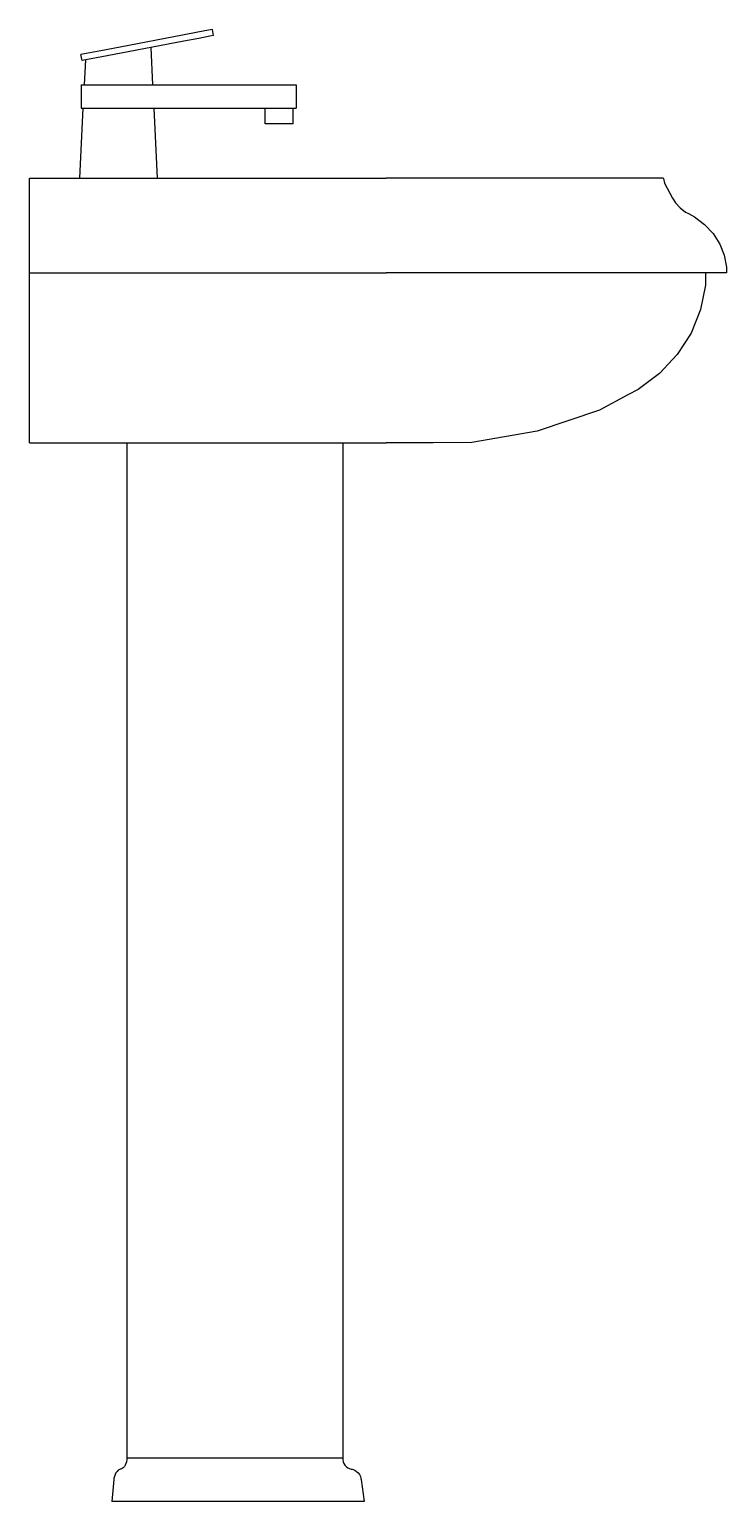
# Model space of a CAD drawing. Header units: millimetres. Extents: x -53 to 395, y 0 to 946.
import ezdxf

# ---------------------------------------------------------------- set-up
doc = ezdxf.new("R2010")
doc.units = ezdxf.units.MM
doc.layers.add('ceco.net 359', color=7, linetype='Continuous')

msp = doc.modelspace()

# ---------------------------------------------------------------- linework, layer by layer
at = {"layer": 'ceco.net 359', "linetype": 'Continuous'}
for p, q in [((64.73, 945.55), (62.21, 945.07)), ((65.48, 941.62), (64.73, 945.55)), ((45.58, 941.9), (5.44, 934.25)), ((46.33, 937.97), (6.19, 930.32)), ((55.26, 943.74), (45.58, 941.9)), ((56.01, 939.81), (46.33, 937.97)), ((62.21, 945.07), (55.26, 943.74)), ((62.96, 941.14), (56.01, 939.81)), ((65.48, 941.62), (62.96, 941.14)), ((-16.35, 930.1), (-19.79, 929.45)), ((-19.04, 925.52), (-19.79, 929.45)), ((-7.03, 931.88), (-16.35, 930.1)), ((-6.28, 927.95), (-15.6, 926.17)), ((5.44, 934.25), (-7.03, 931.88)), ((6.19, 930.32), (-6.28, 927.95)), ((26.49, 910), (25.3, 933.96)), ((-15.6, 926.17), (-19.04, 925.52)), ((-17.51, 910), (-16.71, 925.96)), ((-19.51, 910), (-15.76, 910)), ((-19.51, 910), (-19.51, 895)), ((-15.76, 910), (-5.7, 910)), ((-5.7, 910), (7.54, 910)), ((7.54, 910), (108.88, 910)), ((108.88, 910), (113.78, 910)), ((113.78, 910), (117.24, 910)), ((117.24, 910), (118.49, 910)), ((118.49, 910), (118.49, 895)), ((-20.51, 850), (-18.26, 895)), ((-19.51, 895), (-15.76, 895)), ((-15.76, 895), (-5.7, 895)), ((-5.7, 895), (7.54, 895)), ((7.54, 895), (108.88, 895)), ((29.49, 850), (27.24, 895)), ((98.49, 885), (98.49, 895)), ((108.88, 895), (113.78, 895)), ((113.78, 895), (117.24, 895)), ((116.49, 885), (116.49, 895)), ((117.24, 895), (118.49, 895)), ((99.7, 885), (98.49, 885)), ((102.99, 885), (99.7, 885)), ((107.49, 885), (102.99, 885)), ((111.99, 885), (107.49, 885)), ((115.29, 885), (111.99, 885)), ((116.49, 885), (115.29, 885)), ((-52.82, 846.78), (-52.82, 850.02)), ((-52.82, 846.78), (-52.82, 850)), ((-52.82, 850), (130.45, 850)), ((-52.82, 837.21), (-52.82, 846.78)), ((-52.82, 837.21), (-52.82, 846.77)), ((130.45, 850), (176.27, 850)), ((207.91, 850), (176.27, 850)), ((238.1, 850), (207.91, 850)), ((265.44, 850), (238.1, 850)), ((288.69, 850), (265.44, 850)), ((306.78, 850), (288.69, 850)), ((338.21, 850), (306.78, 850)), ((354.25, 850), (338.21, 850)), ((354.25, 850), (354.38, 849.88)), ((354.38, 849.88), (355.01, 846.77)), ((355.01, 846.77), (360.25, 837.19)), ((-52.82, 834.12), (-52.82, 837.21)), ((-52.82, 834.12), (-52.82, 837.19)), ((-52.82, 830.95), (-52.82, 834.12)), ((-52.82, 830.95), (-52.82, 834.1)), ((360.25, 837.19), (362.16, 834.1)), ((362.16, 834.1), (365.1, 830.93)), ((-52.82, 828.28), (-52.82, 830.95)), ((-52.82, 828.28), (-52.82, 830.93)), ((-52.82, 827.24), (-52.82, 828.28)), ((-52.82, 827.24), (-52.82, 828.27)), ((-52.82, 825.3), (-52.82, 827.24)), ((-52.82, 825.3), (-52.82, 827.23)), ((-52.82, 820.33), (-52.82, 825.3)), ((-52.82, 820.33), (-52.82, 825.29)), ((365.1, 830.93), (368.61, 828.27)), ((368.61, 828.27), (370.6, 827.23)), ((370.6, 827.23), (374.31, 825.29)), ((374.31, 825.29), (380.86, 820.31)), ((-52.82, 814.41), (-52.82, 820.33)), ((-52.82, 814.41), (-52.82, 820.31)), ((-52.82, 807.73), (-52.82, 814.41)), ((-52.82, 807.73), (-52.82, 814.39)), ((380.86, 820.31), (386.35, 814.39)), ((386.35, 814.39), (390.61, 807.71)), ((-52.82, 800.48), (-52.82, 807.73)), ((-52.82, 800.48), (-52.82, 807.71)), ((390.61, 807.71), (393.5, 800.47)), ((-52.82, 792.9), (-52.82, 800.48)), ((-52.82, 792.9), (-52.82, 800.47)), ((393.5, 800.47), (394.95, 792.89)), ((-52.82, 789.3), (-52.82, 792.9)), ((-52.82, 789.29), (-52.82, 789.3)), ((-52.82, 789.29), (130.45, 789.29)), ((-52.82, 781.31), (-52.82, 789.29)), ((130.45, 789.29), (176.27, 789.29)), ((216.63, 789.29), (176.27, 789.29)), ((255.13, 789.29), (216.63, 789.29)), ((290.01, 789.29), (255.13, 789.29)), ((319.67, 789.29), (290.01, 789.29)), ((342.74, 789.29), (319.67, 789.29)), ((377.29, 789.29), (342.74, 789.29)), ((394.92, 789.29), (377.29, 789.29)), ((381.39, 789.29), (381.39, 781.3)), ((394.95, 792.89), (394.92, 789.41)), ((394.92, 789.41), (394.92, 789.29)), ((-52.82, 781.3), (-52.82, 781.31)), ((-52.82, 765.57), (-52.82, 781.31)), ((-52.82, 765.56), (-52.82, 781.3)), ((381.39, 781.3), (378.28, 765.56)), ((-52.82, 750.56), (-52.82, 765.57)), ((-52.82, 750.55), (-52.82, 765.56)), ((378.28, 765.56), (372.18, 750.55)), ((-52.82, 736.72), (-52.82, 750.56)), ((-52.82, 736.71), (-52.82, 750.55)), ((372.18, 750.55), (363.25, 736.71)), ((-52.82, 724.48), (-52.82, 736.72)), ((-52.82, 724.48), (-52.82, 736.71)), ((363.25, 736.71), (351.78, 724.48)), ((-52.82, 714.21), (-52.82, 724.48)), ((-52.82, 714.21), (-52.82, 724.48)), ((351.78, 724.48), (338.1, 714.21)), ((-52.82, 710.88), (-52.82, 714.21)), ((-52.82, 714.21), (-52.82, 714.21)), ((-52.82, 701.08), (-52.82, 710.88)), ((331.64, 710.88), (313.29, 701.08)), ((338.1, 714.21), (331.64, 710.88)), ((-52.82, 687.48), (-52.82, 701.08)), ((-52.82, 701.08), (-52.82, 701.08)), ((313.29, 701.08), (273.34, 687.48)), ((-52.82, 680.3), (-52.82, 687.48)), ((-52.82, 687.48), (-52.82, 687.48)), ((273.34, 687.48), (231.37, 680.3)), ((-52.82, 680), (-52.82, 680.3)), ((-52.82, 680.3), (-52.82, 680.3)), ((-52.82, 680), (130.45, 680)), ((9.71, 680), (9.71, 27.79)), ((130.45, 680), (176.24, 680)), ((148.44, 680), (148.44, 27.79)), ((176.25, 680), (176.27, 680)), ((196.27, 680), (176.27, 680)), ((196.28, 680), (176.27, 680)), ((206.48, 680), (196.27, 680)), ((206.49, 680), (196.28, 680)), ((231.37, 680.3), (206.48, 680)), ((3.42, 19.37), (2.73, 18.45)), ((4.21, 20.09), (3.42, 19.37)), ((5.07, 20.61), (4.21, 20.09)), ((5.52, 20.75), (5.07, 20.61)), ((5.94, 20.83), (5.52, 20.75)), ((6.74, 21.2), (5.94, 20.83)), ((7.48, 21.76), (6.74, 21.2)), ((8.15, 22.51), (7.48, 21.76)), ((8.72, 23.42), (8.15, 22.51)), ((9.18, 24.47), (8.72, 23.42)), ((9.5, 25.61), (9.18, 24.47)), ((9.69, 26.82), (9.5, 25.61)), ((9.71, 27.79), (9.69, 26.82)), ((31.92, 27.79), (9.71, 27.79)), ((58.08, 27.79), (31.92, 27.79)), ((85.26, 27.79), (58.08, 27.79)), ((110.41, 27.79), (85.26, 27.79)), ((130.71, 27.79), (110.41, 27.79)), ((143.88, 27.79), (130.71, 27.79)), ((148.44, 27.79), (143.88, 27.79)), ((148.44, 27.79), (148.48, 26.82)), ((148.48, 26.82), (148.74, 25.61)), ((148.74, 25.61), (149.2, 24.47)), ((149.2, 24.47), (149.84, 23.42)), ((149.84, 23.42), (150.65, 22.51)), ((150.65, 22.51), (151.59, 21.76)), ((151.59, 21.76), (152.65, 21.2)), ((152.65, 21.2), (153.78, 20.83)), ((153.78, 20.83), (154.37, 20.75)), ((154.37, 20.75), (155.01, 20.61)), ((155.01, 20.61), (156.23, 20.09)), ((156.23, 20.09), (157.34, 19.37)), ((157.34, 19.37), (158.32, 18.45)), ((1.37, 14.19), (0, 0)), ((1.44, 14.85), (1.37, 14.19)), ((1.72, 16.15), (1.44, 14.85)), ((2.16, 17.37), (1.72, 16.15)), ((2.73, 18.45), (2.16, 17.37)), ((158.32, 18.45), (159.12, 17.37)), ((159.12, 17.37), (159.74, 16.15)), ((159.74, 16.15), (160.14, 14.85)), ((160.14, 14.85), (160.23, 14.19)), ((160.23, 14.19), (162.18, 0)), ((25.96, 0), (0, 0)), ((56.54, 0), (25.96, 0)), ((88.31, 0), (56.54, 0)), ((117.72, 0), (88.31, 0)), ((141.45, 0), (117.72, 0)), ((156.84, 0), (141.45, 0)), ((162.18, 0), (156.84, 0))]:
    msp.add_line(p, q, dxfattribs=at)

doc.saveas('drawing.dxf')
